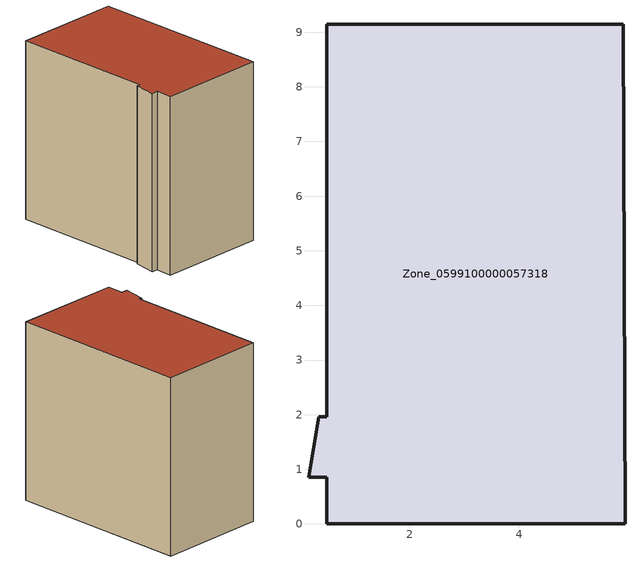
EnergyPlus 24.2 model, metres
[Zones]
Zone_0599100000057318
 floor ground (C_G): 5.91,9.15 5.94,0 0.48,0 0.48,0.85 0.15,0.85 0.33,1.96 0.48,1.96 0.48,9.15 z0
 wall outside (C_F): 5.94,0 5.91,9.15 0.48,9.15 0.48,1.96 0.33,1.96 0.15,0.85 0.48,0.85 0.48,0 5.94,0 z0:8.92
 roof outside (C_R): 0.48,1.96 0.33,1.96 0.15,0.85 0.48,0.85 0.48,0 5.94,0 5.91,9.15 0.48,9.15 z8.92
[BUILDING]
Pand.0599100000057318: North Axis=0; Terrain=City; Loads Convergence Tolerance Value=0.04; Temperature Convergence Tolerance Value=0.4; Solar Distribution=FullExterior; Maximum Number of Warmup Days=25; Minimum Number of Warmup Days=1
[Site:Location]
Rotterdam.The.Hague.AP_ZH_NLD Design_Conditions: Latitude=51.96; Longitude=4.45; Time Zone=1; Elevation=-4.5
[SITE:GROUNDTEMPERATURE:BUILDINGSURFACE]
18, 18, 18, 18, 18, 18, 18, 18, 18, 18, 18, 18
[MATERIAL] Thermal Absorptance=0.9; Solar Absorptance=0.7; Visible Absorptance=0.7
Name | Roughness | Thickness | Conductivity | Density | Specific Heat
G.TI.1946-1964 | MediumSmooth | 0.15 | 1 | 540 | 1210
F.TI.1946-1964 | Rough | 0.3 | 0.857143 | 1920 | 840
R.TI.1946-1964 | MediumRough | 0.2 | 0.277778 | 1500 | 1000
[CONSTRUCTION]
C_G: G.TI.1946-1964
C_F: F.TI.1946-1964
C_R: R.TI.1946-1964
[ZONE]
Zone_0599100000057318: Type=1; Multiplier=1; Ceiling Height=Autocalculate; Volume=Autocalculate; Floor Area=autocalculate; Part of Total Floor Area=Yes
[ZONEINFILTRATION:DESIGNFLOWRATE]
Infil_Zone_0599100000057318: Zone or ZoneList or Space or SpaceList=Zone_0599100000057318; Schedule=AlwaysOn; Design Flow Rate Calculation Method=Flow/Area; Flow Rate per Floor Area=0.003; Constant Term Coefficient=1; Temperature Term Coefficient=0; Velocity Term Coefficient=0; Velocity Squared Term Coefficient=0
[HVACTEMPLATE:ZONE:IDEALLOADSAIRSYSTEM]
Zone_0599100000057318: Maximum Heating Supply Air Temperature=50; Minimum Cooling Supply Air Temperature=13; Maximum Heating Supply Air Humidity Ratio=0.0156; Minimum Cooling Supply Air Humidity Ratio=0.0077; Heating Limit=NoLimit; Cooling Limit=NoLimit; Dehumidification Control Type=ConstantSensibleHeatRatio; Cooling Sensible Heat Ratio=0.7; Dehumidification Setpoint=60; Humidification Control Type=None; Humidification Setpoint=30; Outdoor Air Method=None; Outdoor Air Flow Rate per Person=0.00944; Outdoor Air Flow Rate per Zone Floor Area=0; Outdoor Air Flow Rate per Zone=0; Demand Controlled Ventilation Type=None; Outdoor Air Economizer Type=NoEconomizer; Heat Recovery Type=None; Sensible Heat Recovery Effectiveness=0.7; Latent Heat Recovery Effectiveness=0.65
[ZONECONTROL:THERMOSTAT]
ThermostatControl_Zone_0599100000057318: Zone or ZoneList=Zone_0599100000057318; Control Type Schedule=DualSetpointControlType; Control 1=Thermostat_Zone_0599100000057318; Temperature Difference Between Cutout And Setpoint=0
[THERMOSTATSETPOINT:DUALSETPOINT]
Thermostat_Zone_0599100000057318: Heating Setpoint Temperature Schedule=HeatingSetpoint_Zone_0599100000057318; Cooling Setpoint Temperature Schedule=CoolingSetpoint_Zone_0599100000057318
[SCHEDULE:COMPACT]
HeatingSetpoint_Zone_0599100000057318: Through: 12/31, For: AllDays, Until: 24:00, 21
CoolingSetpoint_Zone_0599100000057318: Through: 12/31, For: AllDays, Until: 24:00, 24
DualSetpointControlType: Through: 12/31, For: AllDays, Until: 24:00, 4
AlwaysOn: Through: 12/31, For: AllDays, Until: 24:00, 1
